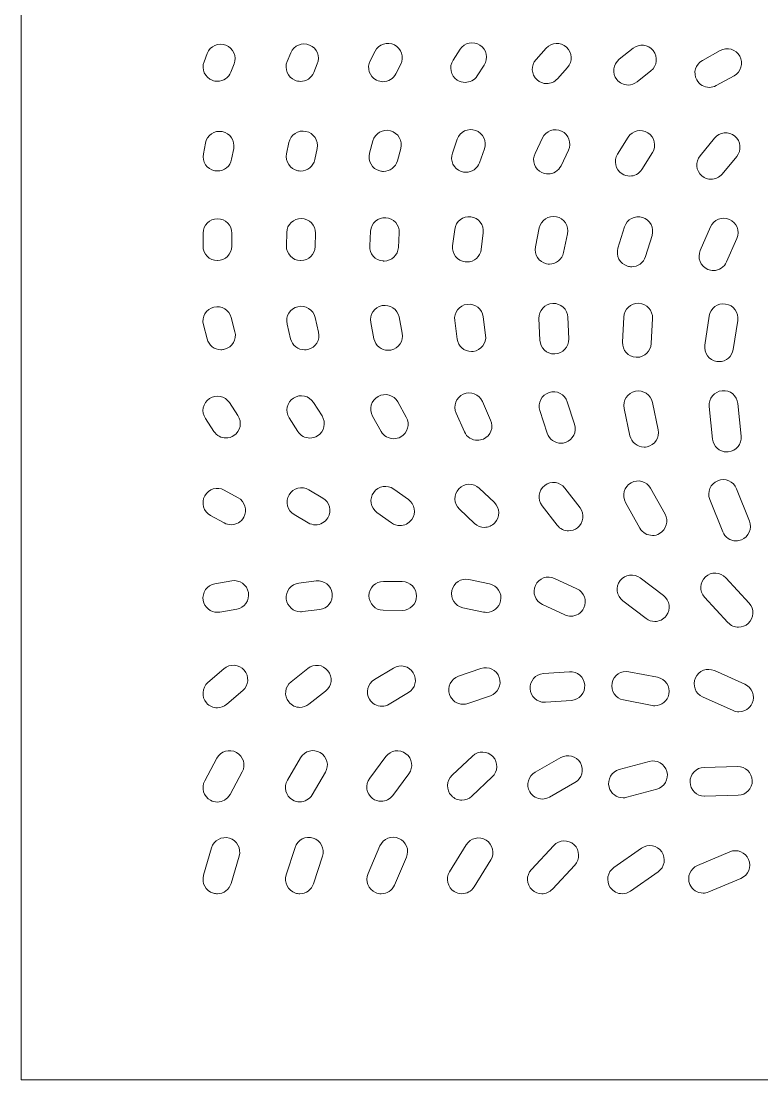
# Model space of a CAD drawing. Header units: millimetres. Extents: x 80.6 to 142.9, y -195.2 to -107.5.
# Drawn here: x 80.63 to 111.52, y -195.16 to -151.03 of the extents above; entities that cross this region are included whole.
import ezdxf

# ---------------------------------------------------------------- set-up
doc = ezdxf.new("R2010")
doc.units = ezdxf.units.MM
doc.header["$MEASUREMENT"] = 0
doc.layers.add('Layer 1', color=7, linetype='Continuous', lineweight=0)

msp = doc.modelspace()

# ---------------------------------------------------------------- linework, layer by layer
at = {"layer": 'Layer 1'}
for points, knots in [([(80.632, -107.465), (80.632, -107.465), (80.632, -195.165), (80.632, -195.165), (80.632, -195.165), (142.932, -195.165), (142.932, -195.165), (142.932, -195.165), (142.932, -107.465), (142.932, -107.465), (142.932, -107.465), (80.632, -107.465), (80.632, -107.465)], [0, 0, 0, 0, 1, 1, 1, 2, 2, 2, 3, 3, 3, 4, 4, 4, 4]), ([(88.258, -152.721), (88.258, -152.721), (88.39, -152.377), (88.39, -152.377), (88.509, -152.068), (88.858, -151.913), (89.165, -152.032), (89.475, -152.151), (89.629, -152.499), (89.51, -152.808), (89.51, -152.808), (89.377, -153.151), (89.377, -153.151), (89.286, -153.39), (89.058, -153.536), (88.818, -153.536), (88.746, -153.536), (88.673, -153.523), (88.602, -153.496), (88.293, -153.377), (88.139, -153.03), (88.258, -152.721)], [0, 0, 0, 0, 1, 1, 1, 2, 2, 2, 3, 3, 3, 4, 4, 4, 5, 5, 5, 6, 6, 6, 7, 7, 7, 7]), ([(91.724, -152.708), (91.724, -152.708), (91.874, -152.348), (91.874, -152.348), (92.001, -152.043), (92.352, -151.897), (92.659, -152.026), (92.965, -152.154), (93.109, -152.505), (92.981, -152.811), (92.981, -152.811), (92.831, -153.17), (92.831, -153.17), (92.735, -153.4), (92.512, -153.539), (92.277, -153.539), (92.2, -153.539), (92.122, -153.524), (92.046, -153.493), (91.74, -153.365), (91.596, -153.014), (91.724, -152.708)], [0, 0, 0, 0, 1, 1, 1, 2, 2, 2, 3, 3, 3, 4, 4, 4, 5, 5, 5, 6, 6, 6, 7, 7, 7, 7]), ([(95.184, -152.681), (95.184, -152.681), (95.388, -152.28), (95.388, -152.28), (95.539, -151.985), (95.899, -151.867), (96.196, -152.018), (96.491, -152.168), (96.608, -152.53), (96.458, -152.825), (96.458, -152.825), (96.254, -153.226), (96.254, -153.226), (96.147, -153.434), (95.937, -153.553), (95.719, -153.553), (95.627, -153.553), (95.534, -153.532), (95.446, -153.488), (95.151, -153.337), (95.034, -152.976), (95.184, -152.681)], [0, 0, 0, 0, 1, 1, 1, 2, 2, 2, 3, 3, 3, 4, 4, 4, 5, 5, 5, 6, 6, 6, 7, 7, 7, 7]), ([(98.64, -152.655), (98.64, -152.655), (98.934, -152.203), (98.934, -152.203), (99.115, -151.926), (99.487, -151.848), (99.764, -152.028), (100.042, -152.209), (100.12, -152.581), (99.939, -152.858), (99.939, -152.858), (99.645, -153.31), (99.645, -153.31), (99.53, -153.487), (99.338, -153.583), (99.142, -153.583), (99.029, -153.583), (98.916, -153.551), (98.815, -153.485), (98.537, -153.304), (98.459, -152.933), (98.64, -152.655)], [0, 0, 0, 0, 1, 1, 1, 2, 2, 2, 3, 3, 3, 4, 4, 4, 5, 5, 5, 6, 6, 6, 7, 7, 7, 7]), ([(102.1, -152.629), (102.1, -152.629), (102.527, -152.157), (102.527, -152.157), (102.749, -151.913), (103.128, -151.893), (103.374, -152.115), (103.62, -152.338), (103.639, -152.717), (103.416, -152.963), (103.416, -152.963), (102.989, -153.435), (102.989, -153.435), (102.871, -153.565), (102.708, -153.632), (102.544, -153.632), (102.401, -153.632), (102.257, -153.581), (102.142, -153.477), (101.896, -153.254), (101.877, -152.875), (102.1, -152.629)], [0, 0, 0, 0, 1, 1, 1, 2, 2, 2, 3, 3, 3, 4, 4, 4, 5, 5, 5, 6, 6, 6, 7, 7, 7, 7]), ([(105.565, -152.62), (105.565, -152.62), (106.145, -152.161), (106.145, -152.161), (106.405, -151.955), (106.782, -151.998), (106.988, -152.258), (107.194, -152.518), (107.15, -152.895), (106.891, -153.101), (106.891, -153.101), (106.311, -153.561), (106.311, -153.561), (106.201, -153.649), (106.069, -153.691), (105.938, -153.691), (105.762, -153.691), (105.586, -153.613), (105.468, -153.464), (105.262, -153.204), (105.306, -152.827), (105.565, -152.62)], [0, 0, 0, 0, 1, 1, 1, 2, 2, 2, 3, 3, 3, 4, 4, 4, 5, 5, 5, 6, 6, 6, 7, 7, 7, 7]), ([(110.358, -153.305), (110.358, -153.305), (109.616, -153.714), (109.616, -153.714), (109.524, -153.765), (109.425, -153.789), (109.327, -153.789), (109.115, -153.789), (108.91, -153.676), (108.801, -153.478), (108.64, -153.188), (108.746, -152.823), (109.036, -152.663), (109.036, -152.663), (109.778, -152.254), (109.778, -152.254), (110.07, -152.094), (110.434, -152.201), (110.593, -152.49), (110.754, -152.78), (110.648, -153.145), (110.358, -153.305)], [0, 0, 0, 0, 1, 1, 1, 2, 2, 2, 3, 3, 3, 4, 4, 4, 5, 5, 5, 6, 6, 6, 7, 7, 7, 7]), ([(88.229, -156.562), (88.229, -156.562), (88.316, -156.11), (88.316, -156.11), (88.378, -155.784), (88.692, -155.57), (89.019, -155.635), (89.344, -155.697), (89.557, -156.012), (89.494, -156.337), (89.494, -156.337), (89.407, -156.789), (89.407, -156.789), (89.351, -157.076), (89.1, -157.276), (88.818, -157.276), (88.78, -157.276), (88.743, -157.272), (88.704, -157.265), (88.379, -157.202), (88.166, -156.888), (88.229, -156.562)], [0, 0, 0, 0, 1, 1, 1, 2, 2, 2, 3, 3, 3, 4, 4, 4, 5, 5, 5, 6, 6, 6, 7, 7, 7, 7]), ([(91.7, -156.557), (91.7, -156.557), (91.796, -156.089), (91.796, -156.089), (91.863, -155.765), (92.18, -155.557), (92.505, -155.623), (92.83, -155.69), (93.039, -156.007), (92.972, -156.332), (92.972, -156.332), (92.875, -156.8), (92.875, -156.8), (92.817, -157.083), (92.567, -157.279), (92.288, -157.279), (92.248, -157.279), (92.207, -157.274), (92.166, -157.266), (91.842, -157.199), (91.633, -156.882), (91.7, -156.557)], [0, 0, 0, 0, 1, 1, 1, 2, 2, 2, 3, 3, 3, 4, 4, 4, 5, 5, 5, 6, 6, 6, 7, 7, 7, 7]), ([(95.16, -156.537), (95.16, -156.537), (95.298, -156.024), (95.298, -156.024), (95.385, -155.704), (95.713, -155.514), (96.034, -155.6), (96.354, -155.687), (96.543, -156.016), (96.457, -156.336), (96.457, -156.336), (96.319, -156.849), (96.319, -156.849), (96.247, -157.116), (96.004, -157.293), (95.74, -157.293), (95.688, -157.293), (95.636, -157.286), (95.583, -157.272), (95.263, -157.186), (95.074, -156.857), (95.16, -156.537)], [0, 0, 0, 0, 1, 1, 1, 2, 2, 2, 3, 3, 3, 4, 4, 4, 5, 5, 5, 6, 6, 6, 7, 7, 7, 7]), ([(98.613, -156.529), (98.613, -156.529), (98.818, -155.95), (98.818, -155.95), (98.928, -155.637), (99.27, -155.472), (99.584, -155.584), (99.896, -155.694), (100.06, -156.037), (99.949, -156.349), (99.949, -156.349), (99.745, -156.929), (99.745, -156.929), (99.658, -157.175), (99.426, -157.329), (99.179, -157.329), (99.113, -157.329), (99.045, -157.318), (98.979, -157.295), (98.667, -157.185), (98.503, -156.842), (98.613, -156.529)], [0, 0, 0, 0, 1, 1, 1, 2, 2, 2, 3, 3, 3, 4, 4, 4, 5, 5, 5, 6, 6, 6, 7, 7, 7, 7]), ([(102.059, -156.544), (102.059, -156.544), (102.366, -155.897), (102.366, -155.897), (102.508, -155.598), (102.866, -155.47), (103.165, -155.613), (103.464, -155.754), (103.592, -156.112), (103.45, -156.412), (103.45, -156.412), (103.143, -157.058), (103.143, -157.058), (103.04, -157.275), (102.825, -157.401), (102.6, -157.401), (102.514, -157.401), (102.426, -157.383), (102.343, -157.343), (102.044, -157.201), (101.917, -156.843), (102.059, -156.544)], [0, 0, 0, 0, 1, 1, 1, 2, 2, 2, 3, 3, 3, 4, 4, 4, 5, 5, 5, 6, 6, 6, 7, 7, 7, 7]), ([(105.499, -156.57), (105.499, -156.57), (105.938, -155.871), (105.938, -155.871), (106.115, -155.591), (106.485, -155.506), (106.766, -155.682), (107.046, -155.859), (107.131, -156.229), (106.955, -156.51), (106.955, -156.51), (106.515, -157.209), (106.515, -157.209), (106.401, -157.39), (106.206, -157.489), (106.007, -157.489), (105.898, -157.489), (105.787, -157.46), (105.688, -157.397), (105.408, -157.221), (105.323, -156.851), (105.499, -156.57)], [0, 0, 0, 0, 1, 1, 1, 2, 2, 2, 3, 3, 3, 4, 4, 4, 5, 5, 5, 6, 6, 6, 7, 7, 7, 7]), ([(108.939, -156.637), (108.939, -156.637), (109.543, -155.906), (109.543, -155.906), (109.755, -155.651), (110.133, -155.615), (110.388, -155.826), (110.643, -156.037), (110.679, -156.415), (110.468, -156.671), (110.468, -156.671), (109.863, -157.402), (109.863, -157.402), (109.745, -157.546), (109.573, -157.62), (109.401, -157.62), (109.266, -157.62), (109.131, -157.575), (109.019, -157.482), (108.763, -157.271), (108.728, -156.893), (108.939, -156.637)], [0, 0, 0, 0, 1, 1, 1, 2, 2, 2, 3, 3, 3, 4, 4, 4, 5, 5, 5, 6, 6, 6, 7, 7, 7, 7]), ([(88.218, -159.865), (88.22, -159.535), (88.488, -159.268), (88.818, -159.268), (88.819, -159.268), (88.82, -159.268), (88.821, -159.268), (89.153, -159.27), (89.42, -159.54), (89.418, -159.872), (89.418, -159.872), (89.415, -160.413), (89.415, -160.413), (89.413, -160.743), (89.145, -161.009), (88.815, -161.009), (88.814, -161.009), (88.812, -161.009), (88.811, -161.009), (88.48, -161.007), (88.213, -160.737), (88.215, -160.406), (88.215, -160.406), (88.218, -159.865), (88.218, -159.865)], [0, 0, 0, 0, 1, 1, 1, 2, 2, 2, 3, 3, 3, 4, 4, 4, 5, 5, 5, 6, 6, 6, 7, 7, 7, 8, 8, 8, 8]), ([(91.705, -159.841), (91.712, -159.51), (91.992, -159.244), (92.318, -159.255), (92.649, -159.262), (92.912, -159.536), (92.905, -159.868), (92.905, -159.868), (92.893, -160.425), (92.893, -160.425), (92.886, -160.751), (92.619, -161.012), (92.293, -161.012), (92.289, -161.012), (92.284, -161.011), (92.28, -161.011), (91.949, -161.004), (91.686, -160.73), (91.693, -160.398), (91.693, -160.398), (91.705, -159.841), (91.705, -159.841)], [0, 0, 0, 0, 1, 1, 1, 2, 2, 2, 3, 3, 3, 4, 4, 4, 5, 5, 5, 6, 6, 6, 7, 7, 7, 7]), ([(95.2, -159.785), (95.22, -159.454), (95.517, -159.192), (95.835, -159.222), (96.166, -159.242), (96.418, -159.526), (96.398, -159.857), (96.398, -159.857), (96.361, -160.464), (96.361, -160.464), (96.342, -160.783), (96.078, -161.029), (95.763, -161.029), (95.751, -161.029), (95.739, -161.028), (95.727, -161.027), (95.396, -161.008), (95.144, -160.723), (95.164, -160.393), (95.164, -160.393), (95.2, -159.785), (95.2, -159.785)], [0, 0, 0, 0, 1, 1, 1, 2, 2, 2, 3, 3, 3, 4, 4, 4, 5, 5, 5, 6, 6, 6, 7, 7, 7, 7]), ([(98.624, -160.396), (98.624, -160.396), (98.709, -159.709), (98.709, -159.709), (98.749, -159.38), (99.048, -159.143), (99.377, -159.186), (99.706, -159.226), (99.94, -159.525), (99.9, -159.854), (99.9, -159.854), (99.816, -160.542), (99.816, -160.542), (99.779, -160.846), (99.52, -161.069), (99.221, -161.069), (99.197, -161.069), (99.172, -161.068), (99.147, -161.065), (98.818, -161.024), (98.585, -160.725), (98.624, -160.396)], [0, 0, 0, 0, 1, 1, 1, 2, 2, 2, 3, 3, 3, 4, 4, 4, 5, 5, 5, 6, 6, 6, 7, 7, 7, 7]), ([(102.075, -160.436), (102.075, -160.436), (102.238, -159.649), (102.238, -159.649), (102.305, -159.325), (102.623, -159.116), (102.947, -159.183), (103.272, -159.251), (103.48, -159.568), (103.413, -159.892), (103.413, -159.892), (103.25, -160.68), (103.25, -160.68), (103.191, -160.963), (102.942, -161.158), (102.663, -161.158), (102.623, -161.158), (102.582, -161.154), (102.541, -161.145), (102.216, -161.078), (102.008, -160.761), (102.075, -160.436)], [0, 0, 0, 0, 1, 1, 1, 2, 2, 2, 3, 3, 3, 4, 4, 4, 5, 5, 5, 6, 6, 6, 7, 7, 7, 7]), ([(106.937, -159.963), (106.937, -159.963), (106.663, -160.847), (106.663, -160.847), (106.583, -161.104), (106.346, -161.269), (106.09, -161.269), (106.031, -161.269), (105.971, -161.26), (105.912, -161.242), (105.595, -161.144), (105.419, -160.808), (105.517, -160.491), (105.517, -160.491), (105.791, -159.607), (105.791, -159.607), (105.889, -159.29), (106.225, -159.113), (106.542, -159.212), (106.858, -159.31), (107.035, -159.646), (106.937, -159.963)], [0, 0, 0, 0, 1, 1, 1, 2, 2, 2, 3, 3, 3, 4, 4, 4, 5, 5, 5, 6, 6, 6, 7, 7, 7, 7]), ([(108.948, -160.587), (108.948, -160.587), (109.374, -159.606), (109.374, -159.606), (109.505, -159.302), (109.858, -159.162), (110.163, -159.294), (110.467, -159.426), (110.607, -159.779), (110.475, -160.084), (110.475, -160.084), (110.049, -161.064), (110.049, -161.064), (109.951, -161.29), (109.73, -161.425), (109.499, -161.425), (109.419, -161.425), (109.338, -161.41), (109.26, -161.376), (108.956, -161.244), (108.816, -160.891), (108.948, -160.587)], [0, 0, 0, 0, 1, 1, 1, 2, 2, 2, 3, 3, 3, 4, 4, 4, 5, 5, 5, 6, 6, 6, 7, 7, 7, 7]), ([(92.587, -164.716), (92.541, -164.727), (92.495, -164.732), (92.449, -164.732), (92.177, -164.732), (91.931, -164.546), (91.866, -164.269), (91.866, -164.269), (91.72, -163.655), (91.72, -163.655), (91.644, -163.333), (91.844, -163.01), (92.167, -162.933), (92.489, -162.856), (92.812, -163.057), (92.888, -163.38), (92.888, -163.38), (93.033, -163.994), (93.033, -163.994), (93.11, -164.316), (92.91, -164.639), (92.587, -164.716)], [0, 0, 0, 0, 1, 1, 1, 2, 2, 2, 3, 3, 3, 4, 4, 4, 5, 5, 5, 6, 6, 6, 7, 7, 7, 7]), ([(95.683, -162.889), (96.008, -162.827), (96.323, -163.036), (96.388, -163.361), (96.388, -163.361), (96.521, -164.036), (96.521, -164.036), (96.585, -164.361), (96.373, -164.677), (96.048, -164.741), (96.009, -164.748), (95.97, -164.752), (95.931, -164.752), (95.65, -164.752), (95.4, -164.554), (95.343, -164.268), (95.343, -164.268), (95.21, -163.593), (95.21, -163.593), (95.146, -163.268), (95.357, -162.953), (95.683, -162.889)], [0, 0, 0, 0, 1, 1, 1, 2, 2, 2, 3, 3, 3, 4, 4, 4, 5, 5, 5, 6, 6, 6, 7, 7, 7, 7]), ([(99.228, -162.835), (99.559, -162.791), (99.858, -163.024), (99.9, -163.353), (99.9, -163.353), (100, -164.126), (100, -164.126), (100.042, -164.455), (99.811, -164.755), (99.482, -164.798), (99.456, -164.801), (99.43, -164.803), (99.404, -164.803), (99.107, -164.803), (98.849, -164.582), (98.81, -164.28), (98.81, -164.28), (98.71, -163.506), (98.71, -163.506), (98.668, -163.178), (98.9, -162.877), (99.228, -162.835)], [0, 0, 0, 0, 1, 1, 1, 2, 2, 2, 3, 3, 3, 4, 4, 4, 5, 5, 5, 6, 6, 6, 7, 7, 7, 7]), ([(102.798, -162.801), (103.137, -162.783), (103.409, -163.043), (103.423, -163.374), (103.423, -163.374), (103.462, -164.279), (103.462, -164.279), (103.477, -164.61), (103.22, -164.89), (102.889, -164.904), (102.88, -164.905), (102.871, -164.905), (102.863, -164.905), (102.543, -164.905), (102.278, -164.653), (102.264, -164.331), (102.264, -164.331), (102.224, -163.426), (102.224, -163.426), (102.21, -163.095), (102.467, -162.815), (102.798, -162.801)], [0, 0, 0, 0, 1, 1, 1, 2, 2, 2, 3, 3, 3, 4, 4, 4, 5, 5, 5, 6, 6, 6, 7, 7, 7, 7]), ([(106.957, -163.421), (106.957, -163.421), (106.905, -164.471), (106.905, -164.471), (106.89, -164.792), (106.624, -165.042), (106.306, -165.042), (106.297, -165.042), (106.287, -165.042), (106.277, -165.041), (105.946, -165.025), (105.691, -164.744), (105.707, -164.413), (105.707, -164.413), (105.758, -163.363), (105.758, -163.363), (105.774, -163.032), (106.048, -162.779), (106.387, -162.792), (106.718, -162.809), (106.973, -163.09), (106.957, -163.421)], [0, 0, 0, 0, 1, 1, 1, 2, 2, 2, 3, 3, 3, 4, 4, 4, 5, 5, 5, 6, 6, 6, 7, 7, 7, 7]), ([(109.139, -164.531), (109.139, -164.531), (109.323, -163.324), (109.323, -163.324), (109.374, -162.996), (109.678, -162.772), (110.007, -162.821), (110.335, -162.871), (110.56, -163.177), (110.51, -163.505), (110.51, -163.505), (110.325, -164.712), (110.325, -164.712), (110.28, -165.009), (110.024, -165.221), (109.733, -165.221), (109.703, -165.221), (109.672, -165.219), (109.642, -165.214), (109.314, -165.164), (109.089, -164.858), (109.139, -164.531)], [0, 0, 0, 0, 1, 1, 1, 2, 2, 2, 3, 3, 3, 4, 4, 4, 5, 5, 5, 6, 6, 6, 7, 7, 7, 7]), ([(88.665, -162.953), (88.986, -162.871), (89.313, -163.065), (89.394, -163.386), (89.394, -163.386), (89.546, -163.978), (89.546, -163.978), (89.628, -164.299), (89.434, -164.626), (89.113, -164.708), (89.063, -164.72), (89.013, -164.727), (88.964, -164.727), (88.696, -164.727), (88.452, -164.546), (88.383, -164.275), (88.383, -164.275), (88.232, -163.683), (88.232, -163.683), (88.15, -163.362), (88.344, -163.035), (88.665, -162.953)], [0, 0, 0, 0, 1, 1, 1, 2, 2, 2, 3, 3, 3, 4, 4, 4, 5, 5, 5, 6, 6, 6, 7, 7, 7, 7]), ([(88.482, -166.764), (88.759, -166.582), (89.131, -166.658), (89.314, -166.934), (89.314, -166.934), (89.671, -167.475), (89.671, -167.475), (89.854, -167.751), (89.778, -168.123), (89.502, -168.306), (89.4, -168.374), (89.285, -168.406), (89.171, -168.406), (88.976, -168.406), (88.786, -168.311), (88.67, -168.137), (88.67, -168.137), (88.313, -167.596), (88.313, -167.596), (88.13, -167.319), (88.206, -166.947), (88.482, -166.764)], [0, 0, 0, 0, 1, 1, 1, 2, 2, 2, 3, 3, 3, 4, 4, 4, 5, 5, 5, 6, 6, 6, 7, 7, 7, 7]), ([(92.991, -168.317), (92.891, -168.38), (92.78, -168.411), (92.67, -168.411), (92.471, -168.411), (92.277, -168.312), (92.163, -168.132), (92.163, -168.132), (91.805, -167.569), (91.805, -167.569), (91.627, -167.289), (91.711, -166.918), (91.99, -166.741), (92.269, -166.562), (92.641, -166.646), (92.818, -166.926), (92.818, -166.926), (93.176, -167.489), (93.176, -167.489), (93.353, -167.769), (93.27, -168.14), (92.991, -168.317)], [0, 0, 0, 0, 1, 1, 1, 2, 2, 2, 3, 3, 3, 4, 4, 4, 5, 5, 5, 6, 6, 6, 7, 7, 7, 7]), ([(96.461, -168.36), (96.368, -168.412), (96.268, -168.437), (96.168, -168.437), (95.958, -168.437), (95.754, -168.326), (95.644, -168.13), (95.644, -168.13), (95.286, -167.491), (95.286, -167.491), (95.124, -167.201), (95.228, -166.836), (95.517, -166.674), (95.806, -166.512), (96.172, -166.615), (96.333, -166.904), (96.333, -166.904), (96.691, -167.544), (96.691, -167.544), (96.853, -167.833), (96.75, -168.199), (96.461, -168.36)], [0, 0, 0, 0, 1, 1, 1, 2, 2, 2, 3, 3, 3, 4, 4, 4, 5, 5, 5, 6, 6, 6, 7, 7, 7, 7]), ([(99.905, -168.45), (99.825, -168.485), (99.742, -168.502), (99.66, -168.502), (99.431, -168.502), (99.212, -168.37), (99.112, -168.147), (99.112, -168.147), (98.766, -167.373), (98.766, -167.373), (98.631, -167.071), (98.767, -166.716), (99.069, -166.581), (99.371, -166.446), (99.726, -166.581), (99.862, -166.884), (99.862, -166.884), (100.208, -167.657), (100.208, -167.657), (100.343, -167.959), (100.207, -168.314), (99.905, -168.45)], [0, 0, 0, 0, 1, 1, 1, 2, 2, 2, 3, 3, 3, 4, 4, 4, 5, 5, 5, 6, 6, 6, 7, 7, 7, 7]), ([(103.327, -168.594), (103.265, -168.614), (103.202, -168.624), (103.14, -168.624), (102.888, -168.624), (102.653, -168.463), (102.57, -168.21), (102.57, -168.21), (102.261, -167.267), (102.261, -167.267), (102.158, -166.952), (102.33, -166.613), (102.645, -166.51), (102.961, -166.407), (103.299, -166.579), (103.401, -166.894), (103.401, -166.894), (103.71, -167.837), (103.71, -167.837), (103.814, -168.152), (103.642, -168.491), (103.327, -168.594)], [0, 0, 0, 0, 1, 1, 1, 2, 2, 2, 3, 3, 3, 4, 4, 4, 5, 5, 5, 6, 6, 6, 7, 7, 7, 7]), ([(106.729, -168.774), (106.687, -168.782), (106.646, -168.787), (106.605, -168.787), (106.327, -168.787), (106.078, -168.593), (106.018, -168.31), (106.018, -168.31), (105.779, -167.171), (105.779, -167.171), (105.71, -166.846), (105.918, -166.528), (106.242, -166.46), (106.566, -166.391), (106.884, -166.599), (106.953, -166.923), (106.953, -166.923), (107.192, -168.063), (107.192, -168.063), (107.261, -168.387), (107.053, -168.705), (106.729, -168.774)], [0, 0, 0, 0, 1, 1, 1, 2, 2, 2, 3, 3, 3, 4, 4, 4, 5, 5, 5, 6, 6, 6, 7, 7, 7, 7]), ([(109.861, -166.435), (110.191, -166.402), (110.485, -166.642), (110.518, -166.971), (110.518, -166.971), (110.655, -168.328), (110.655, -168.328), (110.689, -168.658), (110.448, -168.952), (110.118, -168.985), (110.098, -168.987), (110.077, -168.988), (110.057, -168.988), (109.753, -168.988), (109.492, -168.758), (109.461, -168.449), (109.461, -168.449), (109.324, -167.092), (109.324, -167.092), (109.29, -166.762), (109.531, -166.468), (109.861, -166.435)], [0, 0, 0, 0, 1, 1, 1, 2, 2, 2, 3, 3, 3, 4, 4, 4, 5, 5, 5, 6, 6, 6, 7, 7, 7, 7]), ([(96.915, -171.808), (96.798, -171.971), (96.613, -172.058), (96.427, -172.058), (96.305, -172.058), (96.183, -172.022), (96.078, -171.946), (96.078, -171.946), (95.469, -171.51), (95.469, -171.51), (95.2, -171.317), (95.138, -170.943), (95.331, -170.673), (95.524, -170.403), (95.899, -170.342), (96.168, -170.535), (96.168, -170.535), (96.776, -170.97), (96.776, -170.97), (97.046, -171.163), (97.108, -171.538), (96.915, -171.808)], [0, 0, 0, 0, 1, 1, 1, 2, 2, 2, 3, 3, 3, 4, 4, 4, 5, 5, 5, 6, 6, 6, 7, 7, 7, 7]), ([(100.384, -171.947), (100.266, -172.071), (100.108, -172.134), (99.949, -172.134), (99.801, -172.134), (99.652, -172.079), (99.536, -171.969), (99.536, -171.969), (98.906, -171.371), (98.906, -171.371), (98.666, -171.143), (98.656, -170.763), (98.884, -170.523), (99.113, -170.282), (99.492, -170.272), (99.732, -170.501), (99.732, -170.501), (100.362, -171.099), (100.362, -171.099), (100.603, -171.327), (100.612, -171.707), (100.384, -171.947)], [0, 0, 0, 0, 1, 1, 1, 2, 2, 2, 3, 3, 3, 4, 4, 4, 5, 5, 5, 6, 6, 6, 7, 7, 7, 7]), ([(103.826, -172.153), (103.717, -172.237), (103.588, -172.278), (103.46, -172.278), (103.28, -172.278), (103.103, -172.198), (102.984, -172.045), (102.984, -172.045), (102.354, -171.229), (102.354, -171.229), (102.152, -170.967), (102.2, -170.59), (102.463, -170.387), (102.725, -170.185), (103.102, -170.233), (103.305, -170.496), (103.305, -170.496), (103.934, -171.312), (103.934, -171.312), (104.137, -171.574), (104.088, -171.951), (103.826, -172.153)], [0, 0, 0, 0, 1, 1, 1, 2, 2, 2, 3, 3, 3, 4, 4, 4, 5, 5, 5, 6, 6, 6, 7, 7, 7, 7]), ([(107.247, -172.394), (107.155, -172.446), (107.054, -172.47), (106.955, -172.47), (106.745, -172.47), (106.541, -172.36), (106.431, -172.163), (106.431, -172.163), (105.831, -171.091), (105.831, -171.091), (105.669, -170.801), (105.773, -170.436), (106.062, -170.274), (106.352, -170.111), (106.717, -170.216), (106.879, -170.505), (106.879, -170.505), (107.478, -171.577), (107.478, -171.577), (107.64, -171.867), (107.536, -172.232), (107.247, -172.394)], [0, 0, 0, 0, 1, 1, 1, 2, 2, 2, 3, 3, 3, 4, 4, 4, 5, 5, 5, 6, 6, 6, 7, 7, 7, 7]), ([(110.663, -172.652), (110.591, -172.681), (110.515, -172.695), (110.441, -172.695), (110.203, -172.695), (109.977, -172.552), (109.884, -172.317), (109.884, -172.317), (109.345, -170.967), (109.345, -170.967), (109.222, -170.659), (109.372, -170.31), (109.68, -170.187), (109.988, -170.064), (110.337, -170.215), (110.46, -170.522), (110.46, -170.522), (110.999, -171.873), (110.999, -171.873), (111.121, -172.18), (110.971, -172.529), (110.663, -172.652)], [0, 0, 0, 0, 1, 1, 1, 2, 2, 2, 3, 3, 3, 4, 4, 4, 5, 5, 5, 6, 6, 6, 7, 7, 7, 7]), ([(89.915, -171.71), (89.805, -171.909), (89.6, -172.022), (89.387, -172.022), (89.29, -172.022), (89.191, -171.998), (89.1, -171.948), (89.1, -171.948), (88.525, -171.633), (88.525, -171.633), (88.234, -171.474), (88.128, -171.109), (88.287, -170.818), (88.446, -170.528), (88.81, -170.421), (89.102, -170.58), (89.102, -170.58), (89.677, -170.895), (89.677, -170.895), (89.967, -171.054), (90.074, -171.419), (89.915, -171.71)], [0, 0, 0, 0, 1, 1, 1, 2, 2, 2, 3, 3, 3, 4, 4, 4, 5, 5, 5, 6, 6, 6, 7, 7, 7, 7]), ([(93.421, -171.73), (93.309, -171.92), (93.109, -172.026), (92.904, -172.026), (92.8, -172.026), (92.695, -171.999), (92.6, -171.943), (92.6, -171.943), (92.016, -171.599), (92.016, -171.599), (91.73, -171.431), (91.635, -171.063), (91.804, -170.778), (91.972, -170.492), (92.339, -170.397), (92.625, -170.565), (92.625, -170.565), (93.209, -170.909), (93.209, -170.909), (93.494, -171.077), (93.589, -171.445), (93.421, -171.73)], [0, 0, 0, 0, 1, 1, 1, 2, 2, 2, 3, 3, 3, 4, 4, 4, 5, 5, 5, 6, 6, 6, 7, 7, 7, 7]), ([(89.618, -175.545), (89.618, -175.545), (88.915, -175.666), (88.915, -175.666), (88.88, -175.672), (88.846, -175.675), (88.812, -175.675), (88.526, -175.675), (88.272, -175.469), (88.222, -175.177), (88.166, -174.85), (88.385, -174.54), (88.712, -174.484), (88.712, -174.484), (89.414, -174.363), (89.414, -174.363), (89.742, -174.305), (90.051, -174.526), (90.107, -174.852), (90.163, -175.179), (89.944, -175.489), (89.618, -175.545)], [0, 0, 0, 0, 1, 1, 1, 2, 2, 2, 3, 3, 3, 4, 4, 4, 5, 5, 5, 6, 6, 6, 7, 7, 7, 7]), ([(93.081, -175.557), (93.081, -175.557), (92.357, -175.646), (92.357, -175.646), (92.332, -175.649), (92.308, -175.651), (92.283, -175.651), (91.984, -175.651), (91.726, -175.428), (91.688, -175.124), (91.648, -174.794), (91.882, -174.495), (92.211, -174.455), (92.211, -174.455), (92.935, -174.366), (92.935, -174.366), (93.261, -174.328), (93.563, -174.56), (93.604, -174.889), (93.644, -175.218), (93.41, -175.517), (93.081, -175.557)], [0, 0, 0, 0, 1, 1, 1, 2, 2, 2, 3, 3, 3, 4, 4, 4, 5, 5, 5, 6, 6, 6, 7, 7, 7, 7]), ([(100.624, -175.2), (100.565, -175.483), (100.316, -175.677), (100.038, -175.677), (99.997, -175.677), (99.955, -175.673), (99.914, -175.664), (99.914, -175.664), (99.051, -175.482), (99.051, -175.482), (98.727, -175.414), (98.519, -175.096), (98.588, -174.771), (98.656, -174.447), (98.974, -174.238), (99.298, -174.308), (99.298, -174.308), (100.161, -174.49), (100.161, -174.49), (100.485, -174.558), (100.693, -174.876), (100.624, -175.2)], [0, 0, 0, 0, 1, 1, 1, 2, 2, 2, 3, 3, 3, 4, 4, 4, 5, 5, 5, 6, 6, 6, 7, 7, 7, 7]), ([(104.097, -175.49), (103.996, -175.709), (103.779, -175.837), (103.553, -175.837), (103.468, -175.837), (103.382, -175.819), (103.3, -175.781), (103.3, -175.781), (102.369, -175.348), (102.369, -175.348), (102.068, -175.208), (101.938, -174.851), (102.077, -174.551), (102.217, -174.25), (102.575, -174.12), (102.874, -174.26), (102.874, -174.26), (103.806, -174.693), (103.806, -174.693), (104.107, -174.833), (104.237, -175.19), (104.097, -175.49)], [0, 0, 0, 0, 1, 1, 1, 2, 2, 2, 3, 3, 3, 4, 4, 4, 5, 5, 5, 6, 6, 6, 7, 7, 7, 7]), ([(105.606, -174.354), (105.807, -174.091), (106.183, -174.04), (106.447, -174.241), (106.447, -174.241), (107.415, -174.978), (107.415, -174.978), (107.679, -175.179), (107.729, -175.556), (107.528, -175.819), (107.41, -175.974), (107.232, -176.055), (107.051, -176.055), (106.924, -176.055), (106.796, -176.015), (106.687, -175.932), (106.687, -175.932), (105.72, -175.195), (105.72, -175.195), (105.456, -174.994), (105.405, -174.617), (105.606, -174.354)], [0, 0, 0, 0, 1, 1, 1, 2, 2, 2, 3, 3, 3, 4, 4, 4, 5, 5, 5, 6, 6, 6, 7, 7, 7, 7]), ([(109.162, -174.195), (109.406, -173.971), (109.786, -173.987), (110.01, -174.231), (110.01, -174.231), (110.984, -175.29), (110.984, -175.29), (111.208, -175.534), (111.193, -175.913), (110.949, -176.138), (110.833, -176.244), (110.688, -176.296), (110.542, -176.296), (110.381, -176.296), (110.219, -176.231), (110.101, -176.102), (110.101, -176.102), (109.127, -175.043), (109.127, -175.043), (108.902, -174.799), (108.918, -174.419), (109.162, -174.195)], [0, 0, 0, 0, 1, 1, 1, 2, 2, 2, 3, 3, 3, 4, 4, 4, 5, 5, 5, 6, 6, 6, 7, 7, 7, 7]), ([(96.518, -175.594), (96.516, -175.594), (96.514, -175.594), (96.513, -175.594), (96.513, -175.594), (95.729, -175.588), (95.729, -175.588), (95.397, -175.585), (95.131, -175.314), (95.134, -174.982), (95.136, -174.653), (95.405, -174.387), (95.734, -174.387), (95.735, -174.387), (95.737, -174.387), (95.739, -174.387), (95.739, -174.387), (96.523, -174.394), (96.523, -174.394), (96.854, -174.397), (97.121, -174.668), (97.118, -174.999), (97.115, -175.328), (96.847, -175.594), (96.518, -175.594)], [0, 0, 0, 0, 1, 1, 1, 2, 2, 2, 3, 3, 3, 4, 4, 4, 5, 5, 5, 6, 6, 6, 7, 7, 7, 8, 8, 8, 8]), ([(89.872, -178.935), (89.872, -178.935), (89.206, -179.51), (89.206, -179.51), (89.092, -179.608), (88.952, -179.657), (88.814, -179.657), (88.645, -179.657), (88.478, -179.586), (88.359, -179.449), (88.142, -179.198), (88.17, -178.819), (88.421, -178.602), (88.421, -178.602), (89.087, -178.027), (89.087, -178.027), (89.338, -177.81), (89.716, -177.838), (89.933, -178.088), (90.15, -178.339), (90.122, -178.718), (89.872, -178.935)], [0, 0, 0, 0, 1, 1, 1, 2, 2, 2, 3, 3, 3, 4, 4, 4, 5, 5, 5, 6, 6, 6, 7, 7, 7, 7]), ([(93.328, -178.955), (93.328, -178.955), (92.629, -179.508), (92.629, -179.508), (92.519, -179.596), (92.388, -179.638), (92.257, -179.638), (92.08, -179.638), (91.905, -179.56), (91.787, -179.411), (91.581, -179.151), (91.625, -178.774), (91.884, -178.568), (91.884, -178.568), (92.583, -178.014), (92.583, -178.014), (92.843, -177.808), (93.22, -177.852), (93.426, -178.112), (93.632, -178.372), (93.588, -178.749), (93.328, -178.955)], [0, 0, 0, 0, 1, 1, 1, 2, 2, 2, 3, 3, 3, 4, 4, 4, 5, 5, 5, 6, 6, 6, 7, 7, 7, 7]), ([(96.778, -179.024), (96.778, -179.024), (95.98, -179.505), (95.98, -179.505), (95.883, -179.563), (95.777, -179.591), (95.671, -179.591), (95.468, -179.591), (95.269, -179.487), (95.157, -179.301), (94.986, -179.017), (95.077, -178.648), (95.361, -178.477), (95.361, -178.477), (96.159, -177.996), (96.159, -177.996), (96.443, -177.826), (96.811, -177.917), (96.983, -178.201), (97.153, -178.485), (97.062, -178.854), (96.778, -179.024)], [0, 0, 0, 0, 1, 1, 1, 2, 2, 2, 3, 3, 3, 4, 4, 4, 5, 5, 5, 6, 6, 6, 7, 7, 7, 7]), ([(100.196, -179.152), (100.196, -179.152), (99.26, -179.476), (99.26, -179.476), (99.195, -179.498), (99.128, -179.509), (99.063, -179.509), (98.815, -179.509), (98.582, -179.353), (98.496, -179.106), (98.388, -178.793), (98.554, -178.451), (98.867, -178.342), (98.867, -178.342), (99.803, -178.017), (99.803, -178.017), (100.116, -177.91), (100.458, -178.075), (100.566, -178.388), (100.675, -178.701), (100.509, -179.043), (100.196, -179.152)], [0, 0, 0, 0, 1, 1, 1, 2, 2, 2, 3, 3, 3, 4, 4, 4, 5, 5, 5, 6, 6, 6, 7, 7, 7, 7]), ([(103.576, -179.347), (103.576, -179.347), (102.496, -179.423), (102.496, -179.423), (102.481, -179.424), (102.467, -179.425), (102.453, -179.425), (102.141, -179.425), (101.877, -179.184), (101.855, -178.867), (101.832, -178.537), (102.081, -178.25), (102.411, -178.227), (102.411, -178.227), (103.491, -178.15), (103.491, -178.15), (103.824, -178.126), (104.108, -178.375), (104.132, -178.706), (104.155, -179.036), (103.906, -179.323), (103.576, -179.347)], [0, 0, 0, 0, 1, 1, 1, 2, 2, 2, 3, 3, 3, 4, 4, 4, 5, 5, 5, 6, 6, 6, 7, 7, 7, 7]), ([(107.641, -179.088), (107.584, -179.375), (107.334, -179.573), (107.053, -179.573), (107.014, -179.573), (106.975, -179.569), (106.936, -179.562), (106.936, -179.562), (105.745, -179.329), (105.745, -179.329), (105.42, -179.265), (105.208, -178.95), (105.272, -178.624), (105.336, -178.299), (105.651, -178.087), (105.976, -178.151), (105.976, -178.151), (107.167, -178.384), (107.167, -178.384), (107.492, -178.448), (107.704, -178.763), (107.641, -179.088)], [0, 0, 0, 0, 1, 1, 1, 2, 2, 2, 3, 3, 3, 4, 4, 4, 5, 5, 5, 6, 6, 6, 7, 7, 7, 7]), ([(111.11, -179.466), (111.01, -179.689), (110.791, -179.821), (110.562, -179.821), (110.48, -179.821), (110.396, -179.804), (110.317, -179.769), (110.317, -179.769), (109.048, -179.2), (109.048, -179.2), (108.745, -179.065), (108.61, -178.71), (108.745, -178.407), (108.881, -178.105), (109.236, -177.97), (109.539, -178.105), (109.539, -178.105), (110.807, -178.673), (110.807, -178.673), (111.11, -178.808), (111.245, -179.164), (111.11, -179.466)], [0, 0, 0, 0, 1, 1, 1, 2, 2, 2, 3, 3, 3, 4, 4, 4, 5, 5, 5, 6, 6, 6, 7, 7, 7, 7]), ([(89.85, -182.327), (89.85, -182.327), (89.341, -183.269), (89.341, -183.269), (89.232, -183.47), (89.026, -183.584), (88.812, -183.584), (88.716, -183.584), (88.619, -183.561), (88.528, -183.512), (88.236, -183.355), (88.128, -182.99), (88.285, -182.699), (88.285, -182.699), (88.795, -181.757), (88.795, -181.757), (88.952, -181.465), (89.315, -181.357), (89.608, -181.514), (89.899, -181.672), (90.008, -182.036), (89.85, -182.327)], [0, 0, 0, 0, 1, 1, 1, 2, 2, 2, 3, 3, 3, 4, 4, 4, 5, 5, 5, 6, 6, 6, 7, 7, 7, 7]), ([(93.317, -182.344), (93.317, -182.344), (92.766, -183.279), (92.766, -183.279), (92.654, -183.469), (92.454, -183.575), (92.248, -183.575), (92.145, -183.575), (92.04, -183.548), (91.944, -183.492), (91.659, -183.324), (91.564, -182.956), (91.732, -182.67), (91.732, -182.67), (92.283, -181.735), (92.283, -181.735), (92.451, -181.449), (92.818, -181.354), (93.104, -181.522), (93.39, -181.69), (93.485, -182.058), (93.317, -182.344)], [0, 0, 0, 0, 1, 1, 1, 2, 2, 2, 3, 3, 3, 4, 4, 4, 5, 5, 5, 6, 6, 6, 7, 7, 7, 7]), ([(96.798, -182.407), (96.798, -182.407), (96.127, -183.31), (96.127, -183.31), (96.009, -183.469), (95.828, -183.553), (95.645, -183.553), (95.521, -183.553), (95.395, -183.514), (95.288, -183.434), (95.022, -183.237), (94.966, -182.861), (95.164, -182.595), (95.164, -182.595), (95.835, -181.692), (95.835, -181.692), (96.033, -181.425), (96.408, -181.37), (96.674, -181.568), (96.941, -181.765), (96.996, -182.141), (96.798, -182.407)], [0, 0, 0, 0, 1, 1, 1, 2, 2, 2, 3, 3, 3, 4, 4, 4, 5, 5, 5, 6, 6, 6, 7, 7, 7, 7]), ([(100.277, -182.539), (100.277, -182.539), (99.42, -183.345), (99.42, -183.345), (99.305, -183.453), (99.157, -183.507), (99.009, -183.507), (98.85, -183.507), (98.69, -183.444), (98.572, -183.318), (98.345, -183.077), (98.357, -182.697), (98.598, -182.47), (98.598, -182.47), (99.455, -181.665), (99.455, -181.665), (99.696, -181.438), (100.076, -181.449), (100.303, -181.691), (100.53, -181.932), (100.519, -182.312), (100.277, -182.539)], [0, 0, 0, 0, 1, 1, 1, 2, 2, 2, 3, 3, 3, 4, 4, 4, 5, 5, 5, 6, 6, 6, 7, 7, 7, 7]), ([(103.725, -182.772), (103.725, -182.772), (102.658, -183.38), (102.658, -183.38), (102.565, -183.433), (102.462, -183.459), (102.362, -183.459), (102.153, -183.459), (101.95, -183.35), (101.84, -183.156), (101.676, -182.868), (101.776, -182.502), (102.064, -182.338), (102.064, -182.338), (103.13, -181.729), (103.13, -181.729), (103.418, -181.565), (103.785, -181.665), (103.949, -181.953), (104.113, -182.241), (104.013, -182.607), (103.725, -182.772)], [0, 0, 0, 0, 1, 1, 1, 2, 2, 2, 3, 3, 3, 4, 4, 4, 5, 5, 5, 6, 6, 6, 7, 7, 7, 7]), ([(107.134, -183.048), (107.134, -183.048), (105.885, -183.386), (105.885, -183.386), (105.832, -183.4), (105.78, -183.407), (105.728, -183.407), (105.463, -183.407), (105.221, -183.231), (105.149, -182.964), (105.062, -182.644), (105.251, -182.314), (105.571, -182.228), (105.571, -182.228), (106.82, -181.889), (106.82, -181.889), (107.138, -181.803), (107.47, -181.992), (107.556, -182.312), (107.643, -182.631), (107.454, -182.961), (107.134, -183.048)], [0, 0, 0, 0, 1, 1, 1, 2, 2, 2, 3, 3, 3, 4, 4, 4, 5, 5, 5, 6, 6, 6, 7, 7, 7, 7]), ([(110.531, -183.304), (110.531, -183.304), (109.139, -183.339), (109.139, -183.339), (109.133, -183.339), (109.128, -183.339), (109.123, -183.339), (108.799, -183.339), (108.532, -183.081), (108.524, -182.754), (108.515, -182.423), (108.777, -182.148), (109.108, -182.139), (109.108, -182.139), (110.501, -182.104), (110.501, -182.104), (110.827, -182.108), (111.107, -182.357), (111.116, -182.689), (111.124, -183.02), (110.862, -183.295), (110.531, -183.304)], [0, 0, 0, 0, 1, 1, 1, 2, 2, 2, 3, 3, 3, 4, 4, 4, 5, 5, 5, 6, 6, 6, 7, 7, 7, 7]), ([(89.722, -185.835), (89.722, -185.835), (89.389, -186.975), (89.389, -186.975), (89.313, -187.237), (89.073, -187.407), (88.814, -187.407), (88.758, -187.407), (88.701, -187.399), (88.645, -187.383), (88.327, -187.29), (88.144, -186.957), (88.237, -186.639), (88.237, -186.639), (88.57, -185.499), (88.57, -185.499), (88.662, -185.181), (88.996, -184.999), (89.314, -185.091), (89.632, -185.184), (89.814, -185.517), (89.722, -185.835)], [0, 0, 0, 0, 1, 1, 1, 2, 2, 2, 3, 3, 3, 4, 4, 4, 5, 5, 5, 6, 6, 6, 7, 7, 7, 7]), ([(93.195, -185.843), (93.195, -185.843), (92.824, -186.991), (92.824, -186.991), (92.742, -187.245), (92.506, -187.407), (92.253, -187.407), (92.192, -187.407), (92.129, -187.397), (92.068, -187.377), (91.753, -187.275), (91.58, -186.937), (91.682, -186.622), (91.682, -186.622), (92.053, -185.473), (92.053, -185.473), (92.155, -185.158), (92.493, -184.984), (92.809, -185.087), (93.124, -185.189), (93.297, -185.527), (93.195, -185.843)], [0, 0, 0, 0, 1, 1, 1, 2, 2, 2, 3, 3, 3, 4, 4, 4, 5, 5, 5, 6, 6, 6, 7, 7, 7, 7]), ([(96.696, -185.889), (96.696, -185.889), (96.198, -187.044), (96.198, -187.044), (96.101, -187.271), (95.879, -187.407), (95.647, -187.407), (95.568, -187.407), (95.487, -187.391), (95.41, -187.358), (95.106, -187.226), (94.965, -186.874), (95.096, -186.569), (95.096, -186.569), (95.593, -185.414), (95.593, -185.414), (95.725, -185.11), (96.077, -184.971), (96.382, -185.1), (96.686, -185.231), (96.827, -185.584), (96.696, -185.889)], [0, 0, 0, 0, 1, 1, 1, 2, 2, 2, 3, 3, 3, 4, 4, 4, 5, 5, 5, 6, 6, 6, 7, 7, 7, 7]), ([(100.211, -185.999), (100.211, -185.999), (99.516, -187.122), (99.516, -187.122), (99.403, -187.306), (99.207, -187.407), (99.005, -187.407), (98.898, -187.407), (98.789, -187.378), (98.691, -187.317), (98.409, -187.142), (98.322, -186.773), (98.496, -186.491), (98.496, -186.491), (99.191, -185.367), (99.191, -185.367), (99.364, -185.086), (99.735, -184.997), (100.017, -185.173), (100.298, -185.347), (100.386, -185.717), (100.211, -185.999)], [0, 0, 0, 0, 1, 1, 1, 2, 2, 2, 3, 3, 3, 4, 4, 4, 5, 5, 5, 6, 6, 6, 7, 7, 7, 7]), ([(103.718, -186.212), (103.718, -186.212), (102.783, -187.216), (102.783, -187.216), (102.665, -187.343), (102.504, -187.407), (102.344, -187.407), (102.197, -187.407), (102.051, -187.354), (101.935, -187.246), (101.692, -187.02), (101.679, -186.64), (101.905, -186.398), (101.905, -186.398), (102.839, -185.394), (102.839, -185.394), (103.065, -185.152), (103.445, -185.138), (103.687, -185.364), (103.93, -185.59), (103.943, -185.969), (103.718, -186.212)], [0, 0, 0, 0, 1, 1, 1, 2, 2, 2, 3, 3, 3, 4, 4, 4, 5, 5, 5, 6, 6, 6, 7, 7, 7, 7]), ([(107.19, -186.495), (107.19, -186.495), (106.033, -187.299), (106.033, -187.299), (105.929, -187.372), (105.81, -187.407), (105.691, -187.407), (105.502, -187.407), (105.315, -187.317), (105.198, -187.149), (105.009, -186.877), (105.076, -186.503), (105.348, -186.314), (105.348, -186.314), (106.504, -185.509), (106.504, -185.509), (106.776, -185.32), (107.15, -185.387), (107.34, -185.659), (107.529, -185.931), (107.461, -186.305), (107.19, -186.495)], [0, 0, 0, 0, 1, 1, 1, 2, 2, 2, 3, 3, 3, 4, 4, 4, 5, 5, 5, 6, 6, 6, 7, 7, 7, 7]), ([(110.646, -186.765), (110.646, -186.765), (109.3, -187.334), (109.3, -187.334), (109.224, -187.366), (109.145, -187.381), (109.067, -187.381), (108.833, -187.381), (108.611, -187.244), (108.514, -187.015), (108.385, -186.71), (108.528, -186.358), (108.833, -186.229), (108.833, -186.229), (110.179, -185.66), (110.179, -185.66), (110.483, -185.53), (110.836, -185.674), (110.965, -185.979), (111.094, -186.284), (110.951, -186.636), (110.646, -186.765)], [0, 0, 0, 0, 1, 1, 1, 2, 2, 2, 3, 3, 3, 4, 4, 4, 5, 5, 5, 6, 6, 6, 7, 7, 7, 7])]:
    msp.add_open_spline(points, degree=3, knots=knots, dxfattribs=at)

doc.saveas('drawing.dxf')
